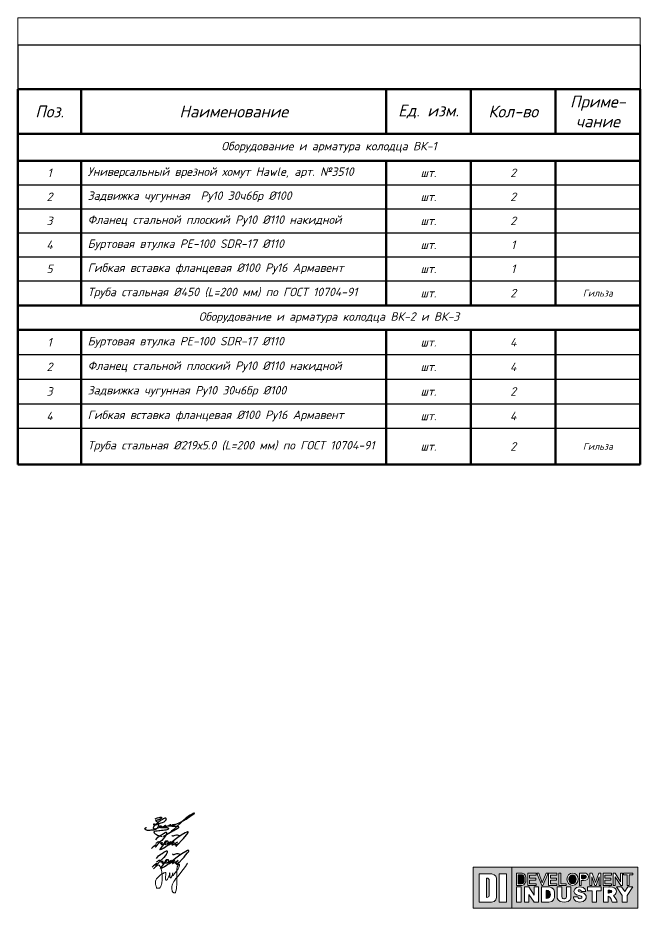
# Model space of a CAD drawing. Header units: millimetres. Extents: x 41097286 to 43803126, y 21258419 to 22595975.
# Drawn here: x 42447260 to 42539135, y 22408394 to 22539741 of the extents above; entities that cross this region are included whole.
import ezdxf

# ---------------------------------------------------------------- set-up
doc = ezdxf.new("R2010")
doc.units = ezdxf.units.MM
doc.layers.add('В1_Выноски', color=7, linetype='Continuous')
doc.layers.add('Слой 2', color=7, linetype='Continuous')
doc.styles.get("Standard").update_dxf_attribs({"font": 'isocpeui.ttf'})

# ---------------------------------------------------------------- blocks, each defined once
blk = doc.blocks.new('*T18')
at = {"layer": 'Defpoints', "color": 8, "linetype": 'ByBlock', "lineweight": 0, "transparency": 16777216}
for p, q in [((0, 0), (91875, 0)), ((0, 0), (0, -4000)), ((91875, 0), (91875, -4000))]:
    blk.add_line(p, q, dxfattribs=at)
at = {"layer": 'В1_Выноски', "color": 255, "linetype": 'Continuous', "lineweight": -2, "transparency": 16777216}
for p, q in [((0, -4000), (91875, -4000)), ((0, -4000), (0, -10547)), ((91875, -4000), (91875, -10547))]:
    blk.add_line(p, q, dxfattribs=at)
at = {"layer": 'В1_Выноски', "color": 0, "linetype": 'ByBlock', "lineweight": 60, "transparency": 16777216}
for p, q in [((0, -10547), (91875, -10547)), ((0, -10547), (0, -17093)), ((9375, -10547), (9375, -17093)), ((54375, -10547), (54375, -17093)), ((66875, -10547), (66875, -17093)), ((79375, -10547), (79375, -17093)), ((91875, -10547), (91875, -17093)), ((0, -17093), (91875, -17093)), ((0, -21093), (0, -24635)), ((66875, -21093), (66875, -24635)), ((79375, -21093), (79375, -24635)), ((91875, -21093), (91875, -24635)), ((0, -46052), (0, -53302)), ((66875, -46052), (66875, -53302)), ((79375, -46052), (79375, -53302)), ((91875, -46052), (91875, -60552))]:
    blk.add_line(p, q, dxfattribs=at)
at = {"layer": 'В1_Выноски', "color": 0, "linetype": 'Continuous', "lineweight": 60, "transparency": 16777216}
for p, q in [((0, -17093), (0, -21093)), ((91875, -17093), (91875, -21093)), ((0, -21093), (91875, -21093)), ((9375, -21093), (9375, -42427)), ((54375, -21093), (54375, -42427)), ((0, -24635), (0, -46052)), ((66875, -24635), (66875, -42427)), ((79375, -24635), (79375, -42427)), ((91875, -24635), (91875, -46052)), ((0, -42427), (91875, -42427)), ((0, -46052), (91875, -46052)), ((9375, -46052), (9375, -65901)), ((54375, -46052), (54375, -65901)), ((0, -53302), (0, -65901)), ((66875, -53302), (66875, -65901)), ((79375, -53302), (79375, -65901)), ((91875, -60552), (91875, -65901)), ((0, -65901), (9375, -65901)), ((54375, -65901), (91875, -65901))]:
    blk.add_line(p, q, dxfattribs=at)
at = {"layer": 'В1_Выноски', "color": 0, "linetype": 'ByBlock', "lineweight": -2, "transparency": 16777216}
for p, q in [((0, -24635), (9375, -24635)), ((54375, -24635), (91875, -24635)), ((54375, -28177), (66875, -28177)), ((0, -49677), (9375, -49677)), ((54375, -49677), (91875, -49677)), ((79375, -53302), (91875, -53302)), ((79375, -56927), (91875, -56927)), ((79375, -60552), (91875, -60552))]:
    blk.add_line(p, q, dxfattribs=at)
at = {"layer": 'В1_Выноски', "color": 0, "linetype": 'Continuous', "transparency": 16777216}
for p, q in [((9375, -24635), (54375, -24635)), ((0, -28177), (54375, -28177)), ((66875, -28177), (91875, -28177)), ((0, -31718), (91875, -31718)), ((0, -35260), (91875, -35260)), ((0, -38802), (91875, -38802)), ((9375, -49677), (54375, -49677)), ((0, -53302), (79375, -53302)), ((0, -56927), (79375, -56927)), ((0, -60552), (79375, -60552))]:
    blk.add_line(p, q, dxfattribs=at)
at = {"layer": 'В1_Выноски', "color": 0, "lineweight": 60, "transparency": 16777216}
blk.add_line((9375, -65901), (54375, -65901), dxfattribs=at)
at = {"layer": 'В1_Выноски', "color": 0, "linetype": 'Continuous', "lineweight": -3, "transparency": 16777216}
for s, insert, char_height, width, attachment_point in [('Приме-\\Pчание', (85625, -13820), 1750, 10625, 5), ('Поз.', (4688, -13820), 1750, 7500, 5), ('Наименование', (31875, -13820), 1750, 43125, 5), ('Ед. изм.', (60625, -13820), 1750, 10625, 5), ('Кол-во', (73125, -13820), 1750, 10625, 5), ('Оборудование и арматура колодца ВК-1', (45938, -19093), 1250, 90000, 5), ('1', (4688, -22864), 1250, 7500, 5), ('{\\C256;Универсальный врезной хомут Hawle, арт. №3510}', (10312, -22864), 1250, 43125, 4), ('2', (73125, -22864), 1250, 10625, 5), ('шт.', (60625, -22864), 1250, 10625, 5), ('2', (4688, -26406), 1250, 7500, 5), ('Задвижка чугунная  Ру10 30ч6бр %%C100', (10312, -26406), 1250, 43125, 4), ('шт.', (60625, -26406), 1250, 10625, 5), ('2', (73125, -26406), 1250, 10625, 5), ('3', (4688, -29948), 1250, 7500, 5), ('\\A1;Фланец стальной плоский Ру10 %%C110 накидной', (10312, -29948), 1250, 43125, 4), ('шт.', (60625, -29948), 1250, 10625, 5), ('2', (73125, -29948), 1250, 10625, 5), ('\\A1;Буртовая втулка PE-100 SDR-17 %%C110', (10312, -33489), 1250, 43125, 4), ('4', (4688, -33489), 1250, 7500, 5), ('шт.', (60625, -33489), 1250, 10625, 5), ('1', (73125, -33489), 1250, 10625, 5), ('5', (4688, -37031), 1250, 7500, 5), ('Гибкая вставка фланцевая %%C100 Ру16 Армавент', (10312, -37031), 1250, 43125, 4), ('1', (73125, -37031), 1250, 10625, 5), ('шт.', (60625, -37031), 1250, 10625, 5), ('Труба стальная %%C450 (L=200 мм) по ГОСТ 10704-91', (10312, -40614), 1250, 43125, 4), ('шт.', (60625, -40614), 1250, 10625, 5), ('2', (73125, -40614), 1250, 10625, 5), ('Гильза', (85625, -40614), 1000, 10625, 5), ('Оборудование и арматура колодца ВК-2 и ВК-3', (45938, -44239), 1250, 90000, 5), ('1', (4688, -47864), 1250, 7500, 5), ('{\\C256;Буртовая втулка PE-100 SDR-17 %%C110}', (10312, -47864), 1250, 43125, 4), ('4', (73125, -47864), 1250, 10625, 5), ('шт.', (60625, -47864), 1250, 10625, 5), ('2', (4688, -51489), 1250, 7500, 5), ('Фланец стальной плоский Ру10 %%C110 накидной', (10312, -51489), 1250, 43125, 4), ('4', (73125, -51489), 1250, 10625, 5), ('шт.', (60625, -51489), 1250, 10625, 5), ('3', (4688, -55114), 1250, 7500, 5), ('Задвижка чугунная Ру10 30ч6бр %%C100', (10312, -55114), 1250, 43125, 4), ('шт.', (60625, -55114), 1250, 10625, 5), ('2', (73125, -55114), 1250, 10625, 5), ('4', (4688, -58739), 1250, 7500, 5), ('Гибкая вставка фланцевая %%C100 Ру16 Армавент', (10312, -58739), 1250, 43125, 4), ('шт.', (60625, -58739), 1250, 10625, 5), ('4', (73125, -58739), 1250, 10625, 5), ('Труба стальная %%C219х5.0 (L=200 мм) по ГОСТ 10704-91', (10312, -63226), 1250, 43125, 4), ('шт.', (60625, -63226), 1250, 10625, 5), ('2', (73125, -63226), 1250, 10625, 5), ('Гильза', (85625, -63226), 1000, 10625, 5)]:
    blk.add_mtext(s, dxfattribs=dict(at, insert=insert, char_height=char_height, width=width, attachment_point=attachment_point))
blk = doc.blocks.new('DI')
at = {"layer": 'Слой 2', "true_color": 0xf7931d}
h = blk.add_hatch(color=30, dxfattribs=at)
h.dxf.hatch_style = 2
h.paths.add_polyline_path([(-1796, 420), (-1796, -450), (-975, -450), (-975, 420)])
edge = h.paths.add_edge_path()
edge.add_spline(control_points=[(-1300, -226), (-1300, -226), (-1303, -324), (-1401, -324), (-1498, -324), (-1668, -324), (-1668, -324), (-1668, -324), (-1668, 277), (-1668, 277), (-1668, 277), (-1399, 277), (-1399, 277), (-1399, 277), (-1300, 255), (-1300, 186), (-1300, 116), (-1300, -226), (-1300, -226)], knot_values=[0, 0, 0, 0, 1, 1, 1, 2, 2, 2, 3, 3, 3, 4, 4, 4, 5, 5, 5, 6, 6, 6, 6], degree=3, periodic=0)
h.paths.add_polyline_path([(-1087, -324), (-1243, -324), (-1243, 277), (-1087, 277)])
at = {"layer": 'Слой 2', "true_color": 0x231f20}
h = blk.add_hatch(color=250, dxfattribs=at)
h.dxf.hatch_style = 2
h.paths.add_polyline_path([(-975, 420), (-975, -450), (1699, -450), (1699, 420)])
h.paths.add_polyline_path([(1176, 292), (1217, 292), (1335, 110), (1335, 292), (1373, 292), (1373, 32), (1338, 32), (1217, 215), (1217, 32), (1176, 32)])
h.paths.add_polyline_path([(682, 292), (732, 292), (800, 97), (874, 292), (916, 292), (916, 32), (877, 32), (877, 215), (815, 32), (787, 32), (722, 215), (722, 32), (682, 32)])
edge = h.paths.add_edge_path()
edge.add_spline(control_points=[(465, 292), (465, 292), (583, 292), (583, 292), (583, 292), (654, 282), (654, 225), (654, 167), (623, 138), (551, 139), (502, 140), (502, 140), (502, 140), (502, 140), (502, 32), (502, 32), (502, 32), (465, 32), (465, 32), (465, 32), (465, 292), (465, 292)], knot_values=[0, 0, 0, 0, 1, 1, 1, 2, 2, 2, 3, 3, 3, 4, 4, 4, 5, 5, 5, 6, 6, 6, 7, 7, 7, 7], degree=3, periodic=0)
h.paths.add_polyline_path([(28, 292), (66, 292), (66, 69), (177, 69), (177, 32), (28, 32)])
h.paths.add_polyline_path([(-401, 292), (-326, 86), (-242, 292), (-203, 292), (-313, 32), (-339, 32), (-442, 292)])
h.paths.add_polyline_path([(-634, 292), (-457, 292), (-457, 252), (-596, 251), (-596, 186), (-466, 186), (-466, 146), (-596, 146), (-596, 69), (-457, 69), (-457, 32), (-634, 32)])
h.paths.add_polyline_path([(-775, -324), (-872, -324), (-872, 1), (-775, 1)])
edge = h.paths.add_edge_path()
edge.add_spline(control_points=[(-761, 32), (-830, 32), (-872, 32), (-872, 32), (-872, 32), (-872, 292), (-872, 292), (-872, 292), (-753, 292), (-753, 292), (-753, 292), (-678, 277), (-678, 207), (-678, 136), (-678, 112), (-678, 112), (-678, 112), (-693, 32), (-761, 32)], knot_values=[0, 0, 0, 0, 1, 1, 1, 2, 2, 2, 3, 3, 3, 4, 4, 4, 5, 5, 5, 6, 6, 6, 6], degree=3, periodic=0)
h.paths.add_polyline_path([(-409, -324), (-500, -324), (-612, -162), (-612, -324), (-704, -324), (-704, 1), (-615, 1), (-500, -172), (-500, 1), (-409, 1)])
edge = h.paths.add_edge_path()
edge.add_spline(control_points=[(-68, -224), (-68, -224), (-90, -324), (-186, -324), (-282, -324), (-342, -324), (-342, -324), (-342, -324), (-342, 0), (-342, 0), (-342, 0), (-173, 0), (-173, 0), (-173, 0), (-68, -18), (-68, -106), (-68, -194), (-68, -224), (-68, -224)], knot_values=[0, 0, 0, 0, 1, 1, 1, 2, 2, 2, 3, 3, 3, 4, 4, 4, 5, 5, 5, 6, 6, 6, 6], degree=3, periodic=0)
h.paths.add_polyline_path([(-16, 252), (-155, 251), (-155, 186), (-26, 186), (-26, 146), (-155, 146), (-155, 69), (-16, 69), (-16, 32), (-193, 32), (-193, 292), (-16, 292)])
edge = h.paths.add_edge_path()
edge.add_spline(control_points=[(282, -225), (282, -225), (282, -324), (136, -324), (-10, -324), (-10, -225), (-10, -225), (-10, -225), (-10, 0), (-10, 0), (-10, 0), (88, 0), (88, 0), (88, 0), (88, -149), (88, -202), (88, -255), (136, -254), (136, -254), (136, -254), (185, -255), (185, -202), (185, -149), (185, 0), (185, 0), (185, 0), (282, 0), (282, 0), (282, 0), (282, -225), (282, -225)], knot_values=[0, 0, 0, 0, 1, 1, 1, 2, 2, 2, 3, 3, 3, 4, 4, 4, 5, 5, 5, 6, 6, 6, 7, 7, 7, 8, 8, 8, 9, 9, 9, 10, 10, 10, 10], degree=3, periodic=0)
edge = h.paths.add_edge_path()
edge.add_spline(control_points=[(196, 164), (196, 237), (250, 296), (316, 296), (383, 296), (436, 237), (436, 164), (436, 91), (383, 32), (316, 32), (250, 32), (196, 91), (196, 164)], knot_values=[0, 0, 0, 0, 1, 1, 1, 2, 2, 2, 3, 3, 3, 4, 4, 4, 4], degree=3, periodic=0)
edge = h.paths.add_edge_path()
edge.add_spline(control_points=[(608, -212), (606, -232), (594, -321), (463, -321), (332, -321), (334, -212), (334, -212), (334, -212), (426, -210), (426, -210), (426, -210), (437, -253), (471, -254), (518, -254), (513, -228), (513, -228), (513, -228), (521, -198), (463, -184), (361, -184), (345, -93), (345, -93), (345, -93), (346, 1), (471, 1), (596, 1), (595, -99), (595, -99), (595, -99), (505, -99), (505, -99), (505, -99), (507, -67), (471, -63), (435, -58), (443, -67), (437, -76), (431, -86), (427, -104), (504, -116), (582, -116), (609, -192), (608, -212)], knot_values=[0, 0, 0, 0, 1, 1, 1, 2, 2, 2, 3, 3, 3, 4, 4, 4, 5, 5, 5, 6, 6, 6, 7, 7, 7, 8, 8, 8, 9, 9, 9, 10, 10, 10, 11, 11, 11, 12, 12, 12, 13, 13, 13, 14, 14, 14, 14], degree=3, periodic=0)
h.paths.add_polyline_path([(924, -81), (826, -81), (826, -324), (779, -324), (732, -324), (732, -81), (634, -81), (634, 0), (779, 0), (924, 0)])
h.paths.add_polyline_path([(962, 292), (1140, 292), (1140, 252), (1000, 251), (1000, 186), (1130, 186), (1130, 146), (1000, 146), (1000, 69), (1140, 69), (1140, 32), (962, 32)])
edge = h.paths.add_edge_path()
edge.add_spline(control_points=[(1157, -324), (1157, -324), (1118, -196), (1071, -196), (1071, -236), (1071, -324), (1071, -324), (1071, -324), (969, -324), (969, -324), (969, -324), (969, -321), (969, -321), (969, -321), (969, 0), (969, 0), (969, 0), (1082, -1), (1082, -1), (1082, -1), (1155, 6), (1200, -19), (1223, -31), (1247, -63), (1247, -92), (1247, -109), (1242, -126), (1234, -138), (1214, -171), (1181, -180), (1181, -180), (1181, -180), (1254, -258), (1259, -324), (1196, -324), (1157, -324), (1157, -324)], knot_values=[0, 0, 0, 0, 1, 1, 1, 2, 2, 2, 3, 3, 3, 4, 4, 4, 5, 5, 5, 6, 6, 6, 7, 7, 7, 8, 8, 8, 9, 9, 9, 10, 10, 10, 11, 11, 11, 12, 12, 12, 12], degree=3, periodic=0)
h.paths.add_polyline_path([(1473, -181), (1473, -324), (1422, -324), (1371, -324), (1371, -181), (1248, 1), (1356, 1), (1422, -99), (1488, 1), (1596, 1)])
h.paths.add_polyline_path([(1596, 254), (1516, 254), (1516, 32), (1474, 32), (1474, 254), (1399, 254), (1399, 292), (1596, 292)])
at = {"layer": 'Слой 2', "true_color": 0xf7931d}
h = blk.add_hatch(color=30, dxfattribs=at)
h.dxf.hatch_style = 2
edge = h.paths.add_edge_path()
edge.add_spline(control_points=[(-1508, 186), (-1508, 186), (-1508, -223), (-1508, -223), (-1460, -223), (-1457, -193), (-1457, -193), (-1457, -193), (-1457, 119), (-1457, 156), (-1457, 192), (-1508, 186), (-1508, 186)], knot_values=[0, 0, 0, 0, 1, 1, 1, 2, 2, 2, 3, 3, 3, 4, 4, 4, 4], degree=3, periodic=0)
at = {"layer": 'Слой 2', "true_color": 0x231f20}
h = blk.add_hatch(color=250, dxfattribs=at)
h.dxf.hatch_style = 2
edge = h.paths.add_edge_path()
edge.add_spline(control_points=[(-758, 258), (-758, 258), (-836, 258), (-836, 258), (-836, 258), (-836, 66), (-836, 66), (-836, 66), (-808, 66), (-764, 66), (-719, 66), (-709, 125), (-709, 125), (-709, 125), (-709, 143), (-709, 195), (-709, 247), (-758, 258), (-758, 258)], knot_values=[0, 0, 0, 0, 1, 1, 1, 2, 2, 2, 3, 3, 3, 4, 4, 4, 5, 5, 5, 6, 6, 6, 6], degree=3, periodic=0)
h = blk.add_hatch(color=250, dxfattribs=at)
h.dxf.hatch_style = 2
edge = h.paths.add_edge_path()
edge.add_spline(control_points=[(316, 260), (274, 260), (240, 217), (240, 164), (240, 111), (274, 68), (316, 68), (358, 68), (392, 111), (392, 164), (392, 217), (358, 260), (316, 260)], knot_values=[0, 0, 0, 0, 1, 1, 1, 2, 2, 2, 3, 3, 3, 4, 4, 4, 4], degree=3, periodic=0)
h = blk.add_hatch(color=250, dxfattribs=at)
h.dxf.hatch_style = 2
edge = h.paths.add_edge_path()
edge.add_spline(control_points=[(614, 214), (614, 266), (504, 250), (504, 250), (504, 250), (504, 177), (504, 177), (504, 177), (614, 161), (614, 214)], knot_values=[0, 0, 0, 0, 1, 1, 1, 2, 2, 2, 3, 3, 3, 3], degree=3, periodic=0)
h = blk.add_hatch(color=250, dxfattribs=at)
h.dxf.hatch_style = 2
edge = h.paths.add_edge_path()
edge.add_spline(control_points=[(-244, -72), (-244, -72), (-244, -244), (-244, -244), (-172, -244), (-155, -219), (-155, -158), (-155, -57), (-244, -72), (-244, -72)], knot_values=[0, 0, 0, 0, 1, 1, 1, 2, 2, 2, 3, 3, 3, 3], degree=3, periodic=0)
h = blk.add_hatch(color=250, dxfattribs=at)
h.dxf.hatch_style = 2
edge = h.paths.add_edge_path()
edge.add_spline(control_points=[(1068, -71), (1068, -71), (1068, -127), (1068, -127), (1068, -127), (1151, -138), (1151, -99), (1151, -60), (1068, -71), (1068, -71)], knot_values=[0, 0, 0, 0, 1, 1, 1, 2, 2, 2, 3, 3, 3, 3], degree=3, periodic=0)
at = {"layer": 'Слой 2', "lineweight": 0}
for points in [[(-1796, 420), (-1796, -450), (-975, -450), (-975, 420), (-1796, 420)], [(-975, 420), (-975, -450), (1699, -450), (1699, 420), (-975, 420)], [(-1087, -324), (-1243, -324), (-1243, 277), (-1087, 277), (-1087, -324)], [(-634, 292), (-457, 292), (-457, 252), (-596, 251), (-596, 186), (-466, 186), (-466, 146), (-596, 146), (-596, 69), (-457, 69), (-457, 32), (-634, 32), (-634, 292)], [(-401, 292), (-326, 86), (-242, 292), (-203, 292), (-313, 32), (-339, 32), (-442, 292), (-401, 292)], [(-16, 252), (-155, 251), (-155, 186), (-26, 186), (-26, 146), (-155, 146), (-155, 69), (-16, 69), (-16, 32), (-193, 32), (-193, 292), (-16, 292), (-16, 252)], [(28, 292), (66, 292), (66, 69), (177, 69), (177, 32), (28, 32), (28, 292)], [(682, 292), (732, 292), (800, 97), (874, 292), (916, 292), (916, 32), (877, 32), (877, 215), (815, 32), (787, 32), (722, 215), (722, 32), (682, 32), (682, 292)], [(962, 292), (1140, 292), (1140, 252), (1000, 251), (1000, 186), (1130, 186), (1130, 146), (1000, 146), (1000, 69), (1140, 69), (1140, 32), (962, 32), (962, 292)], [(1176, 292), (1217, 292), (1335, 110), (1335, 292), (1373, 292), (1373, 32), (1338, 32), (1217, 215), (1217, 32), (1176, 32), (1176, 292)], [(1596, 254), (1516, 254), (1516, 32), (1474, 32), (1474, 254), (1399, 254), (1399, 292), (1596, 292), (1596, 254)], [(-775, -324), (-872, -324), (-872, 1), (-775, 1), (-775, -324)], [(-409, -324), (-500, -324), (-612, -162), (-612, -324), (-704, -324), (-704, 1), (-615, 1), (-500, -172), (-500, 1), (-409, 1), (-409, -324)], [(924, -81), (826, -81), (826, -324), (779, -324), (732, -324), (732, -81), (634, -81), (634, 0), (779, 0), (924, 0), (924, -81)], [(1473, -181), (1473, -324), (1422, -324), (1371, -324), (1371, -181), (1248, 1), (1356, 1), (1422, -99), (1488, 1), (1596, 1), (1473, -181)]]:
    blk.add_lwpolyline(points, dxfattribs=at)
for points, knots in [([(-1300, -226), (-1300, -226), (-1303, -324), (-1401, -324), (-1498, -324), (-1668, -324), (-1668, -324), (-1668, -324), (-1668, 277), (-1668, 277), (-1668, 277), (-1399, 277), (-1399, 277), (-1399, 277), (-1300, 255), (-1300, 186), (-1300, 116), (-1300, -226), (-1300, -226)], [0, 0, 0, 0, 1, 1, 1, 2, 2, 2, 3, 3, 3, 4, 4, 4, 5, 5, 5, 6, 6, 6, 6]), ([(-1508, 186), (-1508, 186), (-1508, -223), (-1508, -223), (-1460, -223), (-1457, -193), (-1457, -193), (-1457, -193), (-1457, 119), (-1457, 156), (-1457, 192), (-1508, 186), (-1508, 186)], [0, 0, 0, 0, 1, 1, 1, 2, 2, 2, 3, 3, 3, 4, 4, 4, 4]), ([(-761, 32), (-830, 32), (-872, 32), (-872, 32), (-872, 32), (-872, 292), (-872, 292), (-872, 292), (-753, 292), (-753, 292), (-753, 292), (-678, 277), (-678, 207), (-678, 136), (-678, 112), (-678, 112), (-678, 112), (-693, 32), (-761, 32)], [0, 0, 0, 0, 1, 1, 1, 2, 2, 2, 3, 3, 3, 4, 4, 4, 5, 5, 5, 6, 6, 6, 6]), ([(-758, 258), (-758, 258), (-836, 258), (-836, 258), (-836, 258), (-836, 66), (-836, 66), (-836, 66), (-808, 66), (-764, 66), (-719, 66), (-709, 125), (-709, 125), (-709, 125), (-709, 143), (-709, 195), (-709, 247), (-758, 258), (-758, 258)], [0, 0, 0, 0, 1, 1, 1, 2, 2, 2, 3, 3, 3, 4, 4, 4, 5, 5, 5, 6, 6, 6, 6]), ([(196, 164), (196, 237), (250, 296), (316, 296), (383, 296), (436, 237), (436, 164), (436, 91), (383, 32), (316, 32), (250, 32), (196, 91), (196, 164)], [0, 0, 0, 0, 1, 1, 1, 2, 2, 2, 3, 3, 3, 4, 4, 4, 4]), ([(316, 260), (274, 260), (240, 217), (240, 164), (240, 111), (274, 68), (316, 68), (358, 68), (392, 111), (392, 164), (392, 217), (358, 260), (316, 260)], [0, 0, 0, 0, 1, 1, 1, 2, 2, 2, 3, 3, 3, 4, 4, 4, 4]), ([(465, 292), (465, 292), (583, 292), (583, 292), (583, 292), (654, 282), (654, 225), (654, 167), (623, 138), (551, 139), (502, 140), (502, 140), (502, 140), (502, 140), (502, 32), (502, 32), (502, 32), (465, 32), (465, 32), (465, 32), (465, 292), (465, 292)], [0, 0, 0, 0, 1, 1, 1, 2, 2, 2, 3, 3, 3, 4, 4, 4, 5, 5, 5, 6, 6, 6, 7, 7, 7, 7]), ([(614, 214), (614, 266), (504, 250), (504, 250), (504, 250), (504, 177), (504, 177), (504, 177), (614, 161), (614, 214)], [0, 0, 0, 0, 1, 1, 1, 2, 2, 2, 3, 3, 3, 3]), ([(-68, -224), (-68, -224), (-90, -324), (-186, -324), (-282, -324), (-342, -324), (-342, -324), (-342, -324), (-342, 0), (-342, 0), (-342, 0), (-173, 0), (-173, 0), (-173, 0), (-68, -18), (-68, -106), (-68, -194), (-68, -224), (-68, -224)], [0, 0, 0, 0, 1, 1, 1, 2, 2, 2, 3, 3, 3, 4, 4, 4, 5, 5, 5, 6, 6, 6, 6]), ([(282, -225), (282, -225), (282, -324), (136, -324), (-10, -324), (-10, -225), (-10, -225), (-10, -225), (-10, 0), (-10, 0), (-10, 0), (88, 0), (88, 0), (88, 0), (88, -149), (88, -202), (88, -255), (136, -254), (136, -254), (136, -254), (185, -255), (185, -202), (185, -149), (185, 0), (185, 0), (185, 0), (282, 0), (282, 0), (282, 0), (282, -225), (282, -225)], [0, 0, 0, 0, 1, 1, 1, 2, 2, 2, 3, 3, 3, 4, 4, 4, 5, 5, 5, 6, 6, 6, 7, 7, 7, 8, 8, 8, 9, 9, 9, 10, 10, 10, 10]), ([(608, -212), (606, -232), (594, -321), (463, -321), (332, -321), (334, -212), (334, -212), (334, -212), (426, -210), (426, -210), (426, -210), (437, -253), (471, -254), (518, -254), (513, -228), (513, -228), (513, -228), (521, -198), (463, -184), (361, -184), (345, -93), (345, -93), (345, -93), (346, 1), (471, 1), (596, 1), (595, -99), (595, -99), (595, -99), (505, -99), (505, -99), (505, -99), (507, -67), (471, -63), (435, -58), (443, -67), (437, -76), (431, -86), (427, -104), (504, -116), (582, -116), (609, -192), (608, -212)], [0, 0, 0, 0, 1, 1, 1, 2, 2, 2, 3, 3, 3, 4, 4, 4, 5, 5, 5, 6, 6, 6, 7, 7, 7, 8, 8, 8, 9, 9, 9, 10, 10, 10, 11, 11, 11, 12, 12, 12, 13, 13, 13, 14, 14, 14, 14]), ([(1157, -324), (1157, -324), (1118, -196), (1071, -196), (1071, -236), (1071, -324), (1071, -324), (1071, -324), (969, -324), (969, -324), (969, -324), (969, -321), (969, -321), (969, -321), (969, 0), (969, 0), (969, 0), (1082, -1), (1082, -1), (1082, -1), (1155, 6), (1200, -19), (1223, -31), (1247, -63), (1247, -92), (1247, -109), (1242, -126), (1234, -138), (1214, -171), (1181, -180), (1181, -180), (1181, -180), (1254, -258), (1259, -324), (1196, -324), (1157, -324), (1157, -324)], [0, 0, 0, 0, 1, 1, 1, 2, 2, 2, 3, 3, 3, 4, 4, 4, 5, 5, 5, 6, 6, 6, 7, 7, 7, 8, 8, 8, 9, 9, 9, 10, 10, 10, 11, 11, 11, 12, 12, 12, 12]), ([(-244, -72), (-244, -72), (-244, -244), (-244, -244), (-172, -244), (-155, -219), (-155, -158), (-155, -57), (-244, -72), (-244, -72)], [0, 0, 0, 0, 1, 1, 1, 2, 2, 2, 3, 3, 3, 3]), ([(1068, -71), (1068, -71), (1068, -127), (1068, -127), (1068, -127), (1151, -138), (1151, -99), (1151, -60), (1068, -71), (1068, -71)], [0, 0, 0, 0, 1, 1, 1, 2, 2, 2, 3, 3, 3, 3])]:
    blk.add_open_spline(points, degree=3, knots=knots, dxfattribs=at)
blk = doc.blocks.new('5')
at = {"color": 160, "lineweight": 9}
for points in [[(39.23, -189.08), (39.76, -188.41), (40.36, -187.75), (41.66, -186.81), (42.34, -186.4), (43.34, -185.76), (44.34, -185.16), (44.67, -185.03), (44.9, -185.04), (45.04, -185.15), (45.1, -185.32), (45.09, -185.58), (45.02, -185.86), (44.86, -186.29), (44.45, -187.02), (43.98, -187.68), (43.24, -188.58), (42.57, -189.39), (41.87, -190.09), (40.04, -191.87), (38.96, -193.07), (39.29, -192.63), (39.49, -192.28), (39.54, -192.07), (39.53, -191.95), (39.47, -191.93), (39.41, -191.94), (39.19, -192.04), (38.24, -192.76), (37.74, -193.14), (37.02, -193.85)], [(41.82, -191.26), (41.9, -191.01), (42.01, -190.89), (42.19, -190.73), (42.45, -190.62), (42.6, -190.56), (42.78, -190.55), (42.84, -190.58), (42.85, -190.64), (42.76, -190.73), (42.53, -190.92), (42.39, -191.03), (42.27, -191.24), (42.25, -191.4), (42.29, -191.55), (42.43, -191.58), (42.58, -191.57), (42.78, -191.49), (43.73, -191.03), (44.29, -190.72), (44.73, -190.47), (45.11, -189.89), (44.4, -190.66), (44.15, -191.16), (44.08, -191.37), (44.14, -191.52), (44.31, -191.59), (44.49, -191.57), (44.72, -191.48), (45.27, -191.2), (47.37, -190.1), (46.71, -190.79), (46.34, -191.29), (46.22, -191.59), (46.28, -191.75), (46.46, -191.75), (46.7, -191.64), (48.27, -190.85), (49.25, -190.15), (48.37, -190.92), (48.01, -191.31), (47.87, -191.64), (47.92, -191.76), (48.15, -191.8), (48.37, -191.73), (49.17, -191.35), (50.97, -190.29), (49.98, -191.13), (49.68, -191.48), (49.63, -191.73), (49.78, -191.86), (50.01, -191.81), (50.32, -191.69), (51.49, -191.2), (50.64, -191.82), (50.28, -192.18), (50.16, -192.37), (50.22, -192.48), (50.36, -192.47), (50.48, -192.38), (51.49, -191.2), (53.1, -189.55), (54.16, -188.46), (55.03, -187.41), (56, -186.15), (56.53, -185.47), (56.74, -185.12), (56.82, -184.86), (56.78, -184.77), (56.65, -184.73), (56.32, -184.77), (55.96, -184.89), (55.16, -185.31), (52.92, -186.63), (51.25, -187.88), (49.8, -188.97), (47.81, -190.6), (45.44, -192.38), (44.48, -193.01), (43.57, -193.59), (42.83, -194.01), (42.17, -194.3), (41.51, -194.54), (41.97, -193.88), (43.38, -191.8), (44.09, -190.6), (44.38, -190.05), (44.56, -189.85), (44.76, -189.74), (45.04, -189.65), (45.29, -189.63), (45.51, -189.71), (45.68, -189.88), (45.76, -190.12), (45.77, -190.4), (45.81, -190.55), (45.86, -190.69), (45.97, -190.87), (46.25, -190.99), (46.61, -191.04), (46.92, -191)], [(47.96, -186.69), (48.2, -186.89), (48.49, -186.92), (48.76, -186.88), (49.18, -186.72), (49.69, -186.53), (50.36, -186.48), (50.78, -186.45), (51.36, -186.62), (51.82, -186.75)], [(39.35, -191.18), (39.63, -190.79), (40.03, -190.49), (40.34, -190.27), (40.67, -190.11), (41, -190), (41.19, -190), (41.32, -190.12), (41.34, -190.26), (41.39, -190.56)]]:
    blk.add_lwpolyline(points, dxfattribs=at)
at = {"color": 160}
for points in [[(39.23, -189.08), (39.76, -188.41), (40.36, -187.75), (41.66, -186.81), (42.34, -186.4), (43.34, -185.76), (44.34, -185.16), (44.67, -185.03), (44.9, -185.04), (45.04, -185.15), (45.1, -185.32), (45.09, -185.58), (45.02, -185.86), (44.86, -186.29), (44.45, -187.02), (43.98, -187.68), (43.24, -188.58), (42.57, -189.39), (41.87, -190.09), (40.04, -191.87), (38.96, -193.07), (39.29, -192.63), (39.49, -192.28), (39.54, -192.07), (39.53, -191.95), (39.47, -191.93), (39.41, -191.94), (39.19, -192.04), (38.24, -192.76), (37.74, -193.14), (37.02, -193.85)], [(41.82, -191.26), (41.9, -191.01), (42.01, -190.89), (42.19, -190.73), (42.45, -190.62), (42.6, -190.56), (42.78, -190.55), (42.84, -190.58), (42.85, -190.64), (42.76, -190.73), (42.53, -190.92), (42.39, -191.03), (42.27, -191.24), (42.25, -191.4), (42.29, -191.55), (42.43, -191.58), (42.58, -191.57), (42.78, -191.49), (43.73, -191.03), (44.29, -190.72), (44.73, -190.47), (45.11, -189.89), (44.4, -190.66), (44.15, -191.16), (44.08, -191.37), (44.14, -191.52), (44.31, -191.59), (44.49, -191.57), (44.72, -191.48), (45.27, -191.2), (47.37, -190.1), (46.71, -190.79), (46.34, -191.29), (46.22, -191.59), (46.28, -191.75), (46.46, -191.75), (46.7, -191.64), (48.27, -190.85), (49.25, -190.15), (48.37, -190.92), (48.01, -191.31), (47.87, -191.64), (47.92, -191.76), (48.15, -191.8), (48.37, -191.73), (49.17, -191.35), (50.97, -190.29), (49.98, -191.13), (49.68, -191.48), (49.63, -191.73), (49.78, -191.86), (50.01, -191.81), (50.32, -191.69), (51.49, -191.2), (50.64, -191.82), (50.28, -192.18), (50.16, -192.37), (50.22, -192.48), (50.36, -192.47), (50.48, -192.38), (51.49, -191.2), (53.1, -189.55), (54.16, -188.46), (55.03, -187.41), (56, -186.15), (56.53, -185.47), (56.74, -185.12), (56.82, -184.86), (56.78, -184.77), (56.65, -184.73), (56.32, -184.77), (55.96, -184.89), (55.16, -185.31), (52.92, -186.63), (51.25, -187.88), (49.8, -188.97), (47.81, -190.6), (45.44, -192.38), (44.48, -193.01), (43.57, -193.59), (42.83, -194.01), (42.17, -194.3), (41.51, -194.54), (41.97, -193.88), (43.38, -191.8), (44.09, -190.6), (44.38, -190.05), (44.56, -189.85), (44.76, -189.74), (45.04, -189.65), (45.29, -189.63), (45.51, -189.71), (45.68, -189.88), (45.76, -190.12), (45.77, -190.4), (45.81, -190.55), (45.86, -190.69), (45.97, -190.87), (46.25, -190.99), (46.61, -191.04), (46.92, -191)], [(47.96, -186.69), (48.2, -186.89), (48.49, -186.92), (48.76, -186.88), (49.18, -186.72), (49.69, -186.53), (50.36, -186.48), (50.78, -186.45), (51.36, -186.62), (51.82, -186.75)], [(39.35, -191.18), (39.63, -190.79), (40.03, -190.49), (40.34, -190.27), (40.67, -190.11), (41, -190), (41.19, -190), (41.32, -190.12), (41.34, -190.26), (41.39, -190.56)]]:
    blk.add_lwpolyline(points, dxfattribs=at)
blk = doc.blocks.new('6')
at = {"color": 150, "lineweight": 9}
for points in [[(229.99, -194.6), (230.56, -194.54), (231.23, -194.38), (231.96, -194.15), (232.33, -194.04), (232.58, -193.96), (232.74, -193.9), (232.85, -193.85), (232.92, -193.8), (232.94, -193.77), (232.91, -193.74), (232.88, -193.73), (232.83, -193.75), (232.61, -193.84), (232.43, -193.91), (232.22, -193.97), (232.08, -194.01), (231.92, -194.1), (231.87, -194.22), (231.87, -194.33), (231.98, -194.37), (232.17, -194.4), (232.38, -194.39), (232.57, -194.35), (233.36, -194.18), (233.98, -193.96), (234.85, -193.59), (235.23, -193.42), (235.62, -193.32), (235.23, -193.42), (234.61, -193.69), (234.52, -193.75), (234.49, -193.83), (234.48, -193.9), (234.49, -193.95), (234.57, -194), (234.64, -194.02), (234.77, -194.04), (235.17, -194.04), (235.35, -193.99), (235.66, -193.9), (236.78, -193.48), (237.6, -193.17), (236.78, -193.48), (236.22, -193.69), (235.92, -193.83), (235.87, -193.88), (235.86, -193.92), (235.87, -193.97), (235.93, -193.99), (236.03, -193.98), (236.13, -193.95), (236.3, -193.86), (238.38, -193.04), (239.83, -192.4), (242.51, -191.12), (244.07, -190.18), (246.19, -188.78), (247.85, -187.72), (248.5, -187.24), (248.63, -187.13), (248.7, -187.03), (248.68, -186.99), (248.63, -186.98), (248.56, -186.98), (248.43, -187.01), (248.08, -187.14), (247.4, -187.47), (246.4, -188.04), (245.5, -188.65), (244.43, -189.42), (243.66, -190.04), (243.08, -190.61), (241.8, -191.76), (238.57, -194.77), (237.78, -195.51), (237.37, -195.89), (236.8, -196.32), (236.06, -196.96), (235.01, -197.77), (234.26, -198.35), (233.09, -199.18), (232.53, -199.63), (232.19, -199.85), (231.95, -199.9), (231.8, -199.86), (231.8, -199.7), (231.88, -199.58), (232.07, -199.43), (232.33, -199.26), (234.64, -198.06), (237.31, -196.55), (237.94, -196.15), (238.58, -195.73), (239.27, -195.29), (239.85, -194.98), (240.01, -194.87), (240.06, -194.79), (240.08, -194.72), (240.07, -194.67), (240.03, -194.6), (240, -194.57), (239.95, -194.53), (239.87, -194.5), (239.71, -194.43), (239.37, -194.37), (238.7, -194.31), (237.94, -194.29), (237.11, -194.27), (236.12, -194.25), (233.45, -194.15)], [(226.89, -190.1), (227.38, -189.81), (227.7, -189.66), (228.33, -189.46), (229.17, -189.28), (229.79, -189.18), (230.19, -189.16), (230.3, -189.19), (230.4, -189.23), (230.49, -189.29), (230.52, -189.36), (230.52, -189.43), (230.51, -189.52), (230.48, -189.6), (230.41, -189.72), (230.25, -189.87), (229.94, -190.1), (229.67, -190.24), (229.39, -190.4), (229.15, -190.53), (228.82, -190.66), (228.53, -190.75), (228.26, -190.81), (228, -190.86), (227.68, -190.93), (227.36, -191), (227.15, -191.04), (227.38, -191.16), (227.61, -191.33), (227.78, -191.45), (227.9, -191.55), (228.08, -191.75), (228.36, -192.1), (228.52, -192.38), (228.65, -192.78), (228.73, -193.32), (228.74, -193.65), (228.69, -194.01), (228.63, -194.31), (228.52, -194.66), (228.34, -194.95), (228.08, -195.33), (227.51, -195.79), (227.22, -195.99), (226.66, -196.15), (226.03, -196.27), (225.37, -196.34), (224.61, -196.39), (224.07, -196.45), (223.52, -196.47), (223.11, -196.46), (222.74, -196.45), (222.42, -196.39), (222.14, -196.3), (221.86, -196.2), (221.63, -196.06), (221.44, -195.9), (221.35, -195.7), (221.31, -195.52), (221.42, -195.27), (221.54, -195.14), (221.73, -195.04), (221.9, -194.95), (222.13, -194.92)], [(226.72, -193.23), (226.68, -193.11), (226.63, -193.06), (226.49, -192.99), (226.35, -192.95), (226.21, -192.98), (226.08, -193.04), (226.01, -193.18), (226.01, -193.34), (226.1, -193.43), (226.28, -193.47), (226.49, -193.46), (227.06, -193.36), (227.97, -193.15), (229.26, -192.72), (230.33, -192.36), (231.1, -192.11), (231.92, -191.65), (232.33, -191.33), (232.75, -190.93), (233.06, -190.55), (233.15, -190.34), (233.16, -190.14), (233.14, -189.99), (233.08, -189.91), (232.96, -189.81), (232.79, -189.76), (232.51, -189.73), (232.27, -189.78), (231.58, -190.01), (230.94, -190.36), (230.36, -190.72), (229.75, -191.19), (229.07, -191.72), (228.22, -192.43), (227.11, -193.47), (226.57, -194.03), (226.32, -194.29), (226.12, -194.54), (225.98, -194.78), (225.92, -195), (225.93, -195.16), (226.03, -195.35), (226.16, -195.47), (226.37, -195.56), (226.63, -195.6), (226.87, -195.6), (227.55, -195.42), (228.71, -195.06), (229.99, -194.6), (230.37, -194.41), (230.53, -194.28), (230.56, -194.22), (230.56, -194.17), (230.51, -194.13), (230.42, -194.08), (230.28, -194.06), (230.04, -194.06), (229.85, -194.08), (229.57, -194.15), (229.42, -194.22), (229.3, -194.31), (229.3, -194.44), (229.36, -194.58), (229.43, -194.65), (229.6, -194.72), (229.89, -194.81), (230.6, -194.87), (231.28, -194.83), (231.8, -194.79), (232.22, -194.79), (232.81, -194.82), (233.2, -194.85), (233.54, -194.9), (233.83, -194.98), (234.02, -195.05), (234.24, -195.17), (234.41, -195.29), (234.46, -195.43), (234.42, -195.57), (234.34, -195.68), (234.2, -195.8), (233.91, -195.93), (233.5, -196.08), (232.83, -196.26), (232.17, -196.37), (231.34, -196.48), (230.4, -196.57), (229.63, -196.67), (229, -196.72), (228.02, -196.84), (227.48, -196.91), (227.11, -196.98), (226.66, -197.09), (226.41, -197.19), (226.32, -197.34), (226.32, -197.49), (226.36, -197.67), (226.47, -197.85), (226.63, -198.03), (226.93, -198.35), (227.38, -198.61), (227.78, -198.82), (228.29, -199.03), (229.04, -199.29), (229.68, -199.51), (230.2, -199.67), (230.8, -199.85)]]:
    blk.add_lwpolyline(points, dxfattribs=at)
at = {"color": 150}
for points in [[(229.99, -194.6), (230.56, -194.54), (231.23, -194.38), (231.96, -194.15), (232.33, -194.04), (232.58, -193.96), (232.74, -193.9), (232.85, -193.85), (232.92, -193.8), (232.94, -193.77), (232.91, -193.74), (232.88, -193.73), (232.83, -193.75), (232.61, -193.84), (232.43, -193.91), (232.22, -193.97), (232.08, -194.01), (231.92, -194.1), (231.87, -194.22), (231.87, -194.33), (231.98, -194.37), (232.17, -194.4), (232.38, -194.39), (232.57, -194.35), (233.36, -194.18), (233.98, -193.96), (234.85, -193.59), (235.23, -193.42), (235.62, -193.32), (235.23, -193.42), (234.61, -193.69), (234.52, -193.75), (234.49, -193.83), (234.48, -193.9), (234.49, -193.95), (234.57, -194), (234.64, -194.02), (234.77, -194.04), (235.17, -194.04), (235.35, -193.99), (235.66, -193.9), (236.78, -193.48), (237.6, -193.17), (236.78, -193.48), (236.22, -193.69), (235.92, -193.83), (235.87, -193.88), (235.86, -193.92), (235.87, -193.97), (235.93, -193.99), (236.03, -193.98), (236.13, -193.95), (236.3, -193.86), (238.38, -193.04), (239.83, -192.4), (242.51, -191.12), (244.07, -190.18), (246.19, -188.78), (247.85, -187.72), (248.5, -187.24), (248.63, -187.13), (248.7, -187.03), (248.68, -186.99), (248.63, -186.98), (248.56, -186.98), (248.43, -187.01), (248.08, -187.14), (247.4, -187.47), (246.4, -188.04), (245.5, -188.65), (244.43, -189.42), (243.66, -190.04), (243.08, -190.61), (241.8, -191.76), (238.57, -194.77), (237.78, -195.51), (237.37, -195.89), (236.8, -196.32), (236.06, -196.96), (235.01, -197.77), (234.26, -198.35), (233.09, -199.18), (232.53, -199.63), (232.19, -199.85), (231.95, -199.9), (231.8, -199.86), (231.8, -199.7), (231.88, -199.58), (232.07, -199.43), (232.33, -199.26), (234.64, -198.06), (237.31, -196.55), (237.94, -196.15), (238.58, -195.73), (239.27, -195.29), (239.85, -194.98), (240.01, -194.87), (240.06, -194.79), (240.08, -194.72), (240.07, -194.67), (240.03, -194.6), (240, -194.57), (239.95, -194.53), (239.87, -194.5), (239.71, -194.43), (239.37, -194.37), (238.7, -194.31), (237.94, -194.29), (237.11, -194.27), (236.12, -194.25), (233.45, -194.15)], [(226.89, -190.1), (227.38, -189.81), (227.7, -189.66), (228.33, -189.46), (229.17, -189.28), (229.79, -189.18), (230.19, -189.16), (230.3, -189.19), (230.4, -189.23), (230.49, -189.29), (230.52, -189.36), (230.52, -189.43), (230.51, -189.52), (230.48, -189.6), (230.41, -189.72), (230.25, -189.87), (229.94, -190.1), (229.67, -190.24), (229.39, -190.4), (229.15, -190.53), (228.82, -190.66), (228.53, -190.75), (228.26, -190.81), (228, -190.86), (227.68, -190.93), (227.36, -191), (227.15, -191.04), (227.38, -191.16), (227.61, -191.33), (227.78, -191.45), (227.9, -191.55), (228.08, -191.75), (228.36, -192.1), (228.52, -192.38), (228.65, -192.78), (228.73, -193.32), (228.74, -193.65), (228.69, -194.01), (228.63, -194.31), (228.52, -194.66), (228.34, -194.95), (228.08, -195.33), (227.51, -195.79), (227.22, -195.99), (226.66, -196.15), (226.03, -196.27), (225.37, -196.34), (224.61, -196.39), (224.07, -196.45), (223.52, -196.47), (223.11, -196.46), (222.74, -196.45), (222.42, -196.39), (222.14, -196.3), (221.86, -196.2), (221.63, -196.06), (221.44, -195.9), (221.35, -195.7), (221.31, -195.52), (221.42, -195.27), (221.54, -195.14), (221.73, -195.04), (221.9, -194.95), (222.13, -194.92)], [(226.72, -193.23), (226.68, -193.11), (226.63, -193.06), (226.49, -192.99), (226.35, -192.95), (226.21, -192.98), (226.08, -193.04), (226.01, -193.18), (226.01, -193.34), (226.1, -193.43), (226.28, -193.47), (226.49, -193.46), (227.06, -193.36), (227.97, -193.15), (229.26, -192.72), (230.33, -192.36), (231.1, -192.11), (231.92, -191.65), (232.33, -191.33), (232.75, -190.93), (233.06, -190.55), (233.15, -190.34), (233.16, -190.14), (233.14, -189.99), (233.08, -189.91), (232.96, -189.81), (232.79, -189.76), (232.51, -189.73), (232.27, -189.78), (231.58, -190.01), (230.94, -190.36), (230.36, -190.72), (229.75, -191.19), (229.07, -191.72), (228.22, -192.43), (227.11, -193.47), (226.57, -194.03), (226.32, -194.29), (226.12, -194.54), (225.98, -194.78), (225.92, -195), (225.93, -195.16), (226.03, -195.35), (226.16, -195.47), (226.37, -195.56), (226.63, -195.6), (226.87, -195.6), (227.55, -195.42), (228.71, -195.06), (229.99, -194.6), (230.37, -194.41), (230.53, -194.28), (230.56, -194.22), (230.56, -194.17), (230.51, -194.13), (230.42, -194.08), (230.28, -194.06), (230.04, -194.06), (229.85, -194.08), (229.57, -194.15), (229.42, -194.22), (229.3, -194.31), (229.3, -194.44), (229.36, -194.58), (229.43, -194.65), (229.6, -194.72), (229.89, -194.81), (230.6, -194.87), (231.28, -194.83), (231.8, -194.79), (232.22, -194.79), (232.81, -194.82), (233.2, -194.85), (233.54, -194.9), (233.83, -194.98), (234.02, -195.05), (234.24, -195.17), (234.41, -195.29), (234.46, -195.43), (234.42, -195.57), (234.34, -195.68), (234.2, -195.8), (233.91, -195.93), (233.5, -196.08), (232.83, -196.26), (232.17, -196.37), (231.34, -196.48), (230.4, -196.57), (229.63, -196.67), (229, -196.72), (228.02, -196.84), (227.48, -196.91), (227.11, -196.98), (226.66, -197.09), (226.41, -197.19), (226.32, -197.34), (226.32, -197.49), (226.36, -197.67), (226.47, -197.85), (226.63, -198.03), (226.93, -198.35), (227.38, -198.61), (227.78, -198.82), (228.29, -199.03), (229.04, -199.29), (229.68, -199.51), (230.2, -199.67), (230.8, -199.85)]]:
    blk.add_lwpolyline(points, dxfattribs=at)
blk = doc.blocks.new('подпись')
at = {"lineweight": 18, "ltscale": 75}
for p, q in [((-282, 496), (-196, 553)), ((-196, 553), (-167, 572)), ((-167, 572), (-129, 591)), ((-129, 591), (-72, 591)), ((-72, 591), (-52, 582)), ((-52, 582), (-43, 563)), ((-43, 563), (-24, 544)), ((-24, 544), (-5, 525)), ((1035, 544), (1016, 525)), ((1045, 572), (1035, 544)), ((1064, 591), (1045, 572)), ((1074, 610), (1064, 591)), ((1083, 629), (1074, 610)), ((1112, 658), (1083, 629)), ((1131, 658), (1112, 658)), ((1121, 515), (1131, 553)), ((1131, 553), (1131, 658)), ((1484, 515), (1608, 706)), ((-396, 381), (-377, 401)), ((-377, 401), (-348, 429)), ((-348, 429), (-329, 448)), ((-329, 448), (-301, 477)), ((-301, 477), (-282, 496)), ((-24, -19), (24, 19)), ((-5, 525), (5, 496)), ((5, 496), (24, 467)), ((24, 467), (43, 429)), ((24, 19), (72, 57)), ((43, 429), (62, 353)), ((62, 353), (81, 296)), ((72, 57), (167, 114)), ((81, 296), (100, 181)), ((100, 181), (100, 114)), ((100, 114), (110, 48)), ((110, 48), (110, -29)), ((167, 114), (205, 134)), ((205, 134), (234, 153)), ((234, 153), (262, 153)), ((262, 153), (282, 162)), ((282, 162), (320, 162)), ((320, 162), (339, 143)), ((339, 48), (329, 19)), ((329, 19), (329, -19)), ((339, 143), (339, 48)), ((520, -19), (539, 10)), ((539, 48), (549, 76)), ((539, 10), (539, 48)), ((549, 124), (558, 134)), ((549, 76), (549, 124)), ((558, 134), (558, -76)), ((701, -29), (711, 10)), ((711, 10), (730, 38)), ((730, 86), (721, 57)), ((721, 57), (721, 0)), ((740, 134), (730, 114)), ((730, 114), (730, 86)), ((730, 67), (740, 95)), ((730, 38), (730, 67)), ((740, 95), (740, 134)), ((759, -10), (778, 10)), ((778, 10), (797, 38)), ((797, 38), (825, 67)), ((825, 67), (845, 95)), ((845, 95), (883, 134)), ((883, 134), (911, 172)), ((911, 172), (950, 219)), ((950, 219), (1026, 315)), ((988, 353), (978, 296)), ((978, 296), (978, -563)), ((997, 439), (988, 401)), ((988, 401), (988, 353)), ((1007, 496), (997, 467)), ((997, 467), (997, 439)), ((1016, 525), (1007, 496)), ((1016, -95), (1121, 29)), ((1026, 315), (1064, 372)), ((1064, 372), (1083, 420)), ((1083, 420), (1102, 467)), ((1102, 467), (1121, 515)), ((1121, 29), (1226, 172)), ((1226, 172), (1350, 334)), ((1350, 334), (1484, 515)), ((-272, -343), (-262, -296)), ((-272, -544), (-272, -343)), ((-262, -296), (-234, -248)), ((-234, -248), (-215, -210)), ((-215, -210), (-186, -172)), ((-186, -172), (-72, -57)), ((-72, -57), (-24, -19)), ((91, -467), (72, -534)), ((100, -401), (91, -467)), ((110, -324), (100, -401)), ((110, -29), (119, -95)), ((119, -248), (110, -324)), ((119, -95), (119, -248)), ((329, -19), (320, -57)), ((320, -57), (320, -248)), ((320, -248), (339, -286)), ((339, -286), (348, -296)), ((348, -296), (377, -296)), ((377, -296), (386, -286)), ((386, -286), (406, -257)), ((406, -257), (425, -229)), ((425, -229), (444, -181)), ((444, -181), (472, -143)), ((472, -143), (491, -105)), ((491, -105), (511, -57)), ((511, -57), (520, -19)), ((558, -76), (568, -105)), ((568, -105), (577, -124)), ((577, -124), (587, -143)), ((587, -143), (596, -153)), ((596, -153), (625, -153)), ((625, -153), (644, -134)), ((644, -134), (654, -114)), ((654, -114), (673, -86)), ((673, -86), (682, -57)), ((682, -57), (701, -29)), ((711, -591), (730, -525)), ((721, 0), (730, -10)), ((730, -10), (759, -10)), ((730, -525), (759, -448)), ((759, -448), (806, -372)), ((806, -372), (864, -286)), ((864, -286), (930, -200)), ((930, -200), (1016, -95)), ((-262, -591), (-272, -544)), ((-243, -668), (-262, -591)), ((-224, -706), (-243, -668)), ((-215, -734), (-224, -706)), ((-196, -753), (-215, -734)), ((-167, -763), (-196, -753)), ((-52, -763), (-167, -763)), ((-33, -753), (-52, -763)), ((-14, -725), (-33, -753)), ((14, -696), (-14, -725)), ((33, -649), (14, -696)), ((52, -601), (33, -649)), ((72, -534), (52, -601)), ((692, -658), (711, -591)), ((692, -839), (692, -658)), ((701, -887), (692, -839)), ((711, -935), (701, -887)), ((721, -963), (711, -935)), ((740, -992), (721, -963)), ((759, -1011), (740, -992)), ((787, -1020), (759, -1011)), ((806, -1030), (787, -1020)), ((835, -1040), (806, -1030)), ((873, -1040), (835, -1040)), ((892, -1030), (873, -1040)), ((911, -992), (892, -1030)), ((930, -944), (911, -992)), ((950, -877), (930, -944)), ((959, -782), (950, -877)), ((969, -677), (959, -782)), ((978, -563), (969, -677))]:
    blk.add_line(p, q, dxfattribs=at)

msp = doc.modelspace()

# ---------------------------------------------------------------- block references
msp.add_blockref('*T18', (42447259.888, 22539741.407))
at = {"color": 5, "xscale": 266.3352272727274, "yscale": 266.3352272727274, "zscale": 266.3352272727274}
msp.add_blockref('6', (42407087.998, 22472198.505), dxfattribs=at)
at = {"xscale": 273.4375, "yscale": 273.4375, "zscale": 273.4375}
for p in [(42456893.04, 22470189.092), (42456988.784, 22467438.001)]:
    msp.add_blockref('5', p, dxfattribs=at)
at = {"lineweight": 18, "xscale": 2.5, "yscale": 2.5, "zscale": 2.5}
msp.add_blockref('подпись', (42468284.674, 22413250.43), dxfattribs=at)
at = {"color": 0, "lineweight": -2, "xscale": 6.957328385899812, "yscale": 6.957328385899812, "zscale": 6.957328385899812}
msp.add_blockref('DI', (42526952.272, 22411525.236), dxfattribs=at)

doc.saveas('drawing.dxf')
